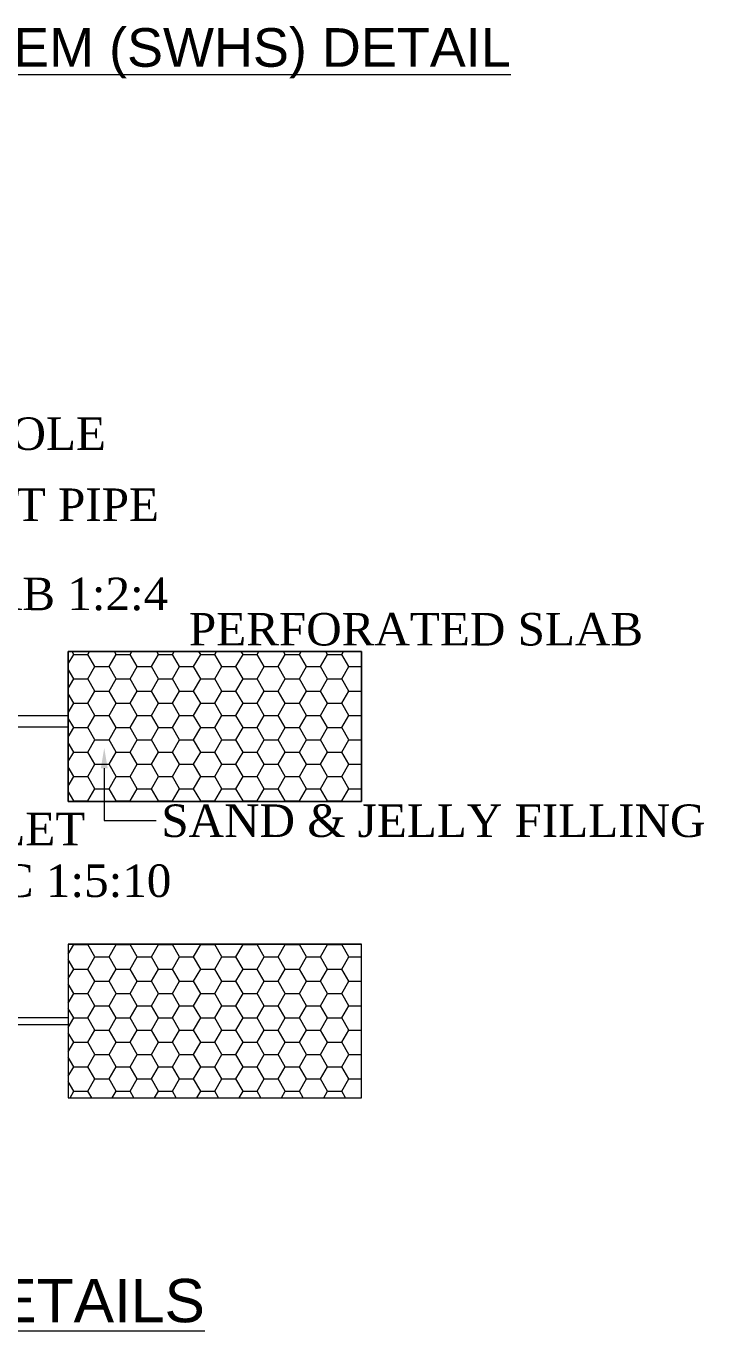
# Model space of a CAD drawing. Header units: metres. Extents: x -1561199 to -1560810, y 43748 to 43956.
# Drawn here: x -1561046.86 to -1561041.26, y 43868.8 to 43879.59 of the extents above; entities that cross this region are included whole.
import ezdxf

# ---------------------------------------------------------------- set-up
doc = ezdxf.new("R2010")
doc.units = ezdxf.units.M
doc.header["$LTSCALE"] = 750
doc.header["$MEASUREMENT"] = 0
doc.layers.get('0').update_dxf_attribs({"lineweight": 5, "plot": 0})
doc.styles.get("Standard").update_dxf_attribs({"font": 'arial.ttf'})
doc.styles.add('TIMES', font='BOOKOS.TTF')

msp = doc.modelspace()

# ---------------------------------------------------------------- linework, layer by layer
at = {"color": 0}
for p, q in [((-1561046.51493, 43874.41545), (-1561044.08975, 43874.41545)), ((-1561046.51493, 43873.17488), (-1561046.51493, 43874.41545)), ((-1561044.08975, 43874.41545), (-1561046.51493, 43874.41545)), ((-1561046.51493, 43874.41545), (-1561046.51493, 43873.17488)), ((-1561046.46928, 43874.3905), (-1561046.48368, 43874.41545)), ((-1561046.35268, 43874.3905), (-1561046.33828, 43874.41545)), ((-1561046.11949, 43874.3905), (-1561046.13389, 43874.41545)), ((-1561046.00289, 43874.3905), (-1561045.98849, 43874.41545)), ((-1561045.7697, 43874.3905), (-1561045.78411, 43874.41545)), ((-1561045.65311, 43874.3905), (-1561045.63871, 43874.41545)), ((-1561045.41992, 43874.3905), (-1561045.43432, 43874.41545)), ((-1561045.30332, 43874.3905), (-1561045.28892, 43874.41545)), ((-1561045.07013, 43874.3905), (-1561045.08453, 43874.41545)), ((-1561044.95354, 43874.3905), (-1561044.93913, 43874.41545)), ((-1561044.72035, 43874.3905), (-1561044.73475, 43874.41545)), ((-1561044.60375, 43874.3905), (-1561044.58935, 43874.41545)), ((-1561044.37056, 43874.3905), (-1561044.38496, 43874.41545)), ((-1561044.25396, 43874.3905), (-1561044.23956, 43874.41545)), ((-1561044.08975, 43874.41545), (-1561044.08975, 43873.38941)), ((-1561044.08975, 43873.17488), (-1561044.08975, 43874.41545)), ((-1561046.51493, 43874.31143), (-1561046.46928, 43874.3905)), ((-1561046.46928, 43874.3905), (-1561046.35268, 43874.3905)), ((-1561046.29438, 43874.28953), (-1561046.35268, 43874.3905)), ((-1561046.17779, 43874.28953), (-1561046.11949, 43874.3905)), ((-1561046.11949, 43874.3905), (-1561046.00289, 43874.3905)), ((-1561045.9446, 43874.28953), (-1561046.00289, 43874.3905)), ((-1561045.828, 43874.28953), (-1561045.7697, 43874.3905)), ((-1561045.7697, 43874.3905), (-1561045.65311, 43874.3905)), ((-1561045.59481, 43874.28953), (-1561045.65311, 43874.3905)), ((-1561045.47822, 43874.28953), (-1561045.41992, 43874.3905)), ((-1561045.41992, 43874.3905), (-1561045.30332, 43874.3905)), ((-1561045.24502, 43874.28953), (-1561045.30332, 43874.3905)), ((-1561045.12843, 43874.28953), (-1561045.07013, 43874.3905)), ((-1561045.07013, 43874.3905), (-1561044.95354, 43874.3905)), ((-1561044.89524, 43874.28953), (-1561044.95354, 43874.3905)), ((-1561044.77864, 43874.28953), (-1561044.72035, 43874.3905)), ((-1561044.72035, 43874.3905), (-1561044.60375, 43874.3905)), ((-1561044.54545, 43874.28953), (-1561044.60375, 43874.3905)), ((-1561044.42886, 43874.28953), (-1561044.37056, 43874.3905)), ((-1561044.37056, 43874.3905), (-1561044.25396, 43874.3905)), ((-1561044.19567, 43874.28953), (-1561044.25396, 43874.3905)), ((-1561046.46928, 43874.18856), (-1561046.51493, 43874.26763)), ((-1561046.51493, 43874.10948), (-1561046.46928, 43874.18856)), ((-1561046.46928, 43874.18856), (-1561046.35268, 43874.18856)), ((-1561046.35268, 43874.18856), (-1561046.29438, 43874.28953)), ((-1561046.29438, 43874.08758), (-1561046.35268, 43874.18856)), ((-1561046.29438, 43874.28953), (-1561046.17779, 43874.28953)), ((-1561046.11949, 43874.18856), (-1561046.17779, 43874.28953)), ((-1561046.17779, 43874.08758), (-1561046.11949, 43874.18856)), ((-1561046.11949, 43874.18856), (-1561046.00289, 43874.18856)), ((-1561046.00289, 43874.18856), (-1561045.9446, 43874.28953)), ((-1561045.9446, 43874.08758), (-1561046.00289, 43874.18856)), ((-1561045.9446, 43874.28953), (-1561045.828, 43874.28953)), ((-1561045.7697, 43874.18856), (-1561045.828, 43874.28953)), ((-1561045.828, 43874.08758), (-1561045.7697, 43874.18856)), ((-1561045.7697, 43874.18856), (-1561045.65311, 43874.18856)), ((-1561045.65311, 43874.18856), (-1561045.59481, 43874.28953)), ((-1561045.59481, 43874.08758), (-1561045.65311, 43874.18856)), ((-1561045.59481, 43874.28953), (-1561045.47822, 43874.28953)), ((-1561045.41992, 43874.18856), (-1561045.47822, 43874.28953)), ((-1561045.47822, 43874.08758), (-1561045.41992, 43874.18856)), ((-1561045.41992, 43874.18856), (-1561045.30332, 43874.18856)), ((-1561045.30332, 43874.18856), (-1561045.24502, 43874.28953)), ((-1561045.24502, 43874.08758), (-1561045.30332, 43874.18856)), ((-1561045.24502, 43874.28953), (-1561045.12843, 43874.28953)), ((-1561045.07013, 43874.18856), (-1561045.12843, 43874.28953)), ((-1561045.12843, 43874.08758), (-1561045.07013, 43874.18856)), ((-1561045.07013, 43874.18856), (-1561044.95354, 43874.18856)), ((-1561044.95354, 43874.18856), (-1561044.89524, 43874.28953)), ((-1561044.89524, 43874.08758), (-1561044.95354, 43874.18856)), ((-1561044.89524, 43874.28953), (-1561044.77864, 43874.28953)), ((-1561044.72035, 43874.18856), (-1561044.77864, 43874.28953)), ((-1561044.77864, 43874.08758), (-1561044.72035, 43874.18856)), ((-1561044.72035, 43874.18856), (-1561044.60375, 43874.18856)), ((-1561044.60375, 43874.18856), (-1561044.54545, 43874.28953)), ((-1561044.54545, 43874.08758), (-1561044.60375, 43874.18856)), ((-1561044.54545, 43874.28953), (-1561044.42886, 43874.28953)), ((-1561044.37056, 43874.18856), (-1561044.42886, 43874.28953)), ((-1561044.42886, 43874.08758), (-1561044.37056, 43874.18856)), ((-1561044.37056, 43874.18856), (-1561044.25396, 43874.18856)), ((-1561044.25396, 43874.18856), (-1561044.19567, 43874.28953)), ((-1561044.19567, 43874.08758), (-1561044.25396, 43874.18856)), ((-1561044.19567, 43874.28953), (-1561044.08975, 43874.28953)), ((-1561046.35268, 43873.98661), (-1561046.29438, 43874.08758)), ((-1561046.29438, 43874.08758), (-1561046.17779, 43874.08758)), ((-1561046.11949, 43873.98661), (-1561046.17779, 43874.08758)), ((-1561046.00289, 43873.98661), (-1561045.9446, 43874.08758)), ((-1561045.9446, 43874.08758), (-1561045.828, 43874.08758)), ((-1561045.7697, 43873.98661), (-1561045.828, 43874.08758)), ((-1561045.65311, 43873.98661), (-1561045.59481, 43874.08758)), ((-1561045.59481, 43874.08758), (-1561045.47822, 43874.08758)), ((-1561045.41992, 43873.98661), (-1561045.47822, 43874.08758)), ((-1561045.30332, 43873.98661), (-1561045.24502, 43874.08758)), ((-1561045.24502, 43874.08758), (-1561045.12843, 43874.08758)), ((-1561045.07013, 43873.98661), (-1561045.12843, 43874.08758)), ((-1561044.95354, 43873.98661), (-1561044.89524, 43874.08758)), ((-1561044.89524, 43874.08758), (-1561044.77864, 43874.08758)), ((-1561044.72035, 43873.98661), (-1561044.77864, 43874.08758)), ((-1561044.60375, 43873.98661), (-1561044.54545, 43874.08758)), ((-1561044.54545, 43874.08758), (-1561044.42886, 43874.08758)), ((-1561044.37056, 43873.98661), (-1561044.42886, 43874.08758)), ((-1561044.25396, 43873.98661), (-1561044.19567, 43874.08758)), ((-1561044.19567, 43874.08758), (-1561044.08975, 43874.08758)), ((-1561046.46928, 43873.98661), (-1561046.51493, 43874.06568)), ((-1561046.51493, 43873.90753), (-1561046.46928, 43873.98661)), ((-1561046.46928, 43873.98661), (-1561046.35268, 43873.98661)), ((-1561046.29438, 43873.88563), (-1561046.35268, 43873.98661)), ((-1561046.17779, 43873.88563), (-1561046.11949, 43873.98661)), ((-1561046.11949, 43873.98661), (-1561046.00289, 43873.98661)), ((-1561045.9446, 43873.88563), (-1561046.00289, 43873.98661)), ((-1561045.828, 43873.88563), (-1561045.7697, 43873.98661)), ((-1561045.7697, 43873.98661), (-1561045.65311, 43873.98661)), ((-1561045.59481, 43873.88563), (-1561045.65311, 43873.98661)), ((-1561045.47822, 43873.88563), (-1561045.41992, 43873.98661)), ((-1561045.41992, 43873.98661), (-1561045.30332, 43873.98661)), ((-1561045.24502, 43873.88563), (-1561045.30332, 43873.98661)), ((-1561045.12843, 43873.88563), (-1561045.07013, 43873.98661)), ((-1561045.07013, 43873.98661), (-1561044.95354, 43873.98661)), ((-1561044.89524, 43873.88563), (-1561044.95354, 43873.98661)), ((-1561044.77864, 43873.88563), (-1561044.72035, 43873.98661)), ((-1561044.72035, 43873.98661), (-1561044.60375, 43873.98661)), ((-1561044.54545, 43873.88563), (-1561044.60375, 43873.98661)), ((-1561044.42886, 43873.88563), (-1561044.37056, 43873.98661)), ((-1561044.37056, 43873.98661), (-1561044.25396, 43873.98661)), ((-1561044.19567, 43873.88563), (-1561044.25396, 43873.98661)), ((-1561048.33887, 43873.88467), (-1561046.51493, 43873.88467)), ((-1561046.46928, 43873.78466), (-1561046.51493, 43873.86374)), ((-1561046.35268, 43873.78466), (-1561046.29438, 43873.88563)), ((-1561046.29438, 43873.88563), (-1561046.17779, 43873.88563)), ((-1561046.11949, 43873.78466), (-1561046.17779, 43873.88563)), ((-1561046.00289, 43873.78466), (-1561045.9446, 43873.88563)), ((-1561045.9446, 43873.88563), (-1561045.828, 43873.88563)), ((-1561045.7697, 43873.78466), (-1561045.828, 43873.88563)), ((-1561045.65311, 43873.78466), (-1561045.59481, 43873.88563)), ((-1561045.59481, 43873.88563), (-1561045.47822, 43873.88563)), ((-1561045.41992, 43873.78466), (-1561045.47822, 43873.88563)), ((-1561045.30332, 43873.78466), (-1561045.24502, 43873.88563)), ((-1561045.24502, 43873.88563), (-1561045.12843, 43873.88563)), ((-1561045.07013, 43873.78466), (-1561045.12843, 43873.88563)), ((-1561044.95354, 43873.78466), (-1561044.89524, 43873.88563)), ((-1561044.89524, 43873.88563), (-1561044.77864, 43873.88563)), ((-1561044.72035, 43873.78466), (-1561044.77864, 43873.88563)), ((-1561044.60375, 43873.78466), (-1561044.54545, 43873.88563)), ((-1561044.54545, 43873.88563), (-1561044.42886, 43873.88563)), ((-1561044.37056, 43873.78466), (-1561044.42886, 43873.88563)), ((-1561044.25396, 43873.78466), (-1561044.19567, 43873.88563)), ((-1561044.19567, 43873.88563), (-1561044.08975, 43873.88563)), ((-1561048.33887, 43873.79139), (-1561046.51493, 43873.79139)), ((-1561046.51493, 43873.70558), (-1561046.46928, 43873.78466)), ((-1561046.46928, 43873.78466), (-1561046.35268, 43873.78466)), ((-1561046.29438, 43873.68368), (-1561046.35268, 43873.78466)), ((-1561046.17779, 43873.68368), (-1561046.11949, 43873.78466)), ((-1561046.11949, 43873.78466), (-1561046.00289, 43873.78466)), ((-1561045.9446, 43873.68368), (-1561046.00289, 43873.78466)), ((-1561045.828, 43873.68368), (-1561045.7697, 43873.78466)), ((-1561045.7697, 43873.78466), (-1561045.65311, 43873.78466)), ((-1561045.59481, 43873.68368), (-1561045.65311, 43873.78466)), ((-1561045.47822, 43873.68368), (-1561045.41992, 43873.78466)), ((-1561045.41992, 43873.78466), (-1561045.30332, 43873.78466)), ((-1561045.24502, 43873.68368), (-1561045.30332, 43873.78466)), ((-1561045.12843, 43873.68368), (-1561045.07013, 43873.78466)), ((-1561045.07013, 43873.78466), (-1561044.95354, 43873.78466)), ((-1561044.89524, 43873.68368), (-1561044.95354, 43873.78466)), ((-1561044.77864, 43873.68368), (-1561044.72035, 43873.78466)), ((-1561044.72035, 43873.78466), (-1561044.60375, 43873.78466)), ((-1561044.54545, 43873.68368), (-1561044.60375, 43873.78466)), ((-1561044.42886, 43873.68368), (-1561044.37056, 43873.78466)), ((-1561044.37056, 43873.78466), (-1561044.25396, 43873.78466)), ((-1561044.19567, 43873.68368), (-1561044.25396, 43873.78466)), ((-1561046.46928, 43873.58271), (-1561046.51493, 43873.66179)), ((-1561046.35268, 43873.58271), (-1561046.29438, 43873.68368)), ((-1561046.29438, 43873.68368), (-1561046.17779, 43873.68368)), ((-1561046.11949, 43873.58271), (-1561046.17779, 43873.68368)), ((-1561046.00289, 43873.58271), (-1561045.9446, 43873.68368)), ((-1561045.9446, 43873.68368), (-1561045.828, 43873.68368)), ((-1561045.7697, 43873.58271), (-1561045.828, 43873.68368)), ((-1561045.65311, 43873.58271), (-1561045.59481, 43873.68368)), ((-1561045.59481, 43873.68368), (-1561045.47822, 43873.68368)), ((-1561045.41992, 43873.58271), (-1561045.47822, 43873.68368)), ((-1561045.30332, 43873.58271), (-1561045.24502, 43873.68368)), ((-1561045.24502, 43873.68368), (-1561045.12843, 43873.68368)), ((-1561045.07013, 43873.58271), (-1561045.12843, 43873.68368)), ((-1561044.95354, 43873.58271), (-1561044.89524, 43873.68368)), ((-1561044.89524, 43873.68368), (-1561044.77864, 43873.68368)), ((-1561044.72035, 43873.58271), (-1561044.77864, 43873.68368)), ((-1561044.60375, 43873.58271), (-1561044.54545, 43873.68368)), ((-1561044.54545, 43873.68368), (-1561044.42886, 43873.68368)), ((-1561044.37056, 43873.58271), (-1561044.42886, 43873.68368)), ((-1561044.25396, 43873.58271), (-1561044.19567, 43873.68368)), ((-1561044.19567, 43873.68368), (-1561044.08975, 43873.68368)), ((-1561046.51493, 43873.50363), (-1561046.46928, 43873.58271)), ((-1561046.46928, 43873.58271), (-1561046.35268, 43873.58271)), ((-1561046.29438, 43873.48173), (-1561046.35268, 43873.58271)), ((-1561046.17779, 43873.48173), (-1561046.11949, 43873.58271)), ((-1561046.11949, 43873.58271), (-1561046.00289, 43873.58271)), ((-1561045.9446, 43873.48173), (-1561046.00289, 43873.58271)), ((-1561045.828, 43873.48173), (-1561045.7697, 43873.58271)), ((-1561045.7697, 43873.58271), (-1561045.65311, 43873.58271)), ((-1561045.59481, 43873.48173), (-1561045.65311, 43873.58271)), ((-1561045.47822, 43873.48173), (-1561045.41992, 43873.58271)), ((-1561045.41992, 43873.58271), (-1561045.30332, 43873.58271)), ((-1561045.24502, 43873.48173), (-1561045.30332, 43873.58271)), ((-1561045.12843, 43873.48173), (-1561045.07013, 43873.58271)), ((-1561045.07013, 43873.58271), (-1561044.95354, 43873.58271)), ((-1561044.89524, 43873.48173), (-1561044.95354, 43873.58271)), ((-1561044.77864, 43873.48173), (-1561044.72035, 43873.58271)), ((-1561044.72035, 43873.58271), (-1561044.60375, 43873.58271)), ((-1561044.54545, 43873.48173), (-1561044.60375, 43873.58271)), ((-1561044.42886, 43873.48173), (-1561044.37056, 43873.58271)), ((-1561044.37056, 43873.58271), (-1561044.25396, 43873.58271)), ((-1561044.19567, 43873.48173), (-1561044.25396, 43873.58271)), ((-1561046.46928, 43873.38076), (-1561046.51493, 43873.45984)), ((-1561046.35268, 43873.38076), (-1561046.29438, 43873.48173)), ((-1561046.29438, 43873.48173), (-1561046.17779, 43873.48173)), ((-1561046.11949, 43873.38076), (-1561046.17779, 43873.48173)), ((-1561046.00289, 43873.38076), (-1561045.9446, 43873.48173)), ((-1561045.9446, 43873.48173), (-1561045.828, 43873.48173)), ((-1561045.7697, 43873.38076), (-1561045.828, 43873.48173)), ((-1561045.65311, 43873.38076), (-1561045.59481, 43873.48173)), ((-1561045.59481, 43873.48173), (-1561045.47822, 43873.48173)), ((-1561045.41992, 43873.38076), (-1561045.47822, 43873.48173)), ((-1561045.30332, 43873.38076), (-1561045.24502, 43873.48173)), ((-1561045.24502, 43873.48173), (-1561045.12843, 43873.48173)), ((-1561045.07013, 43873.38076), (-1561045.12843, 43873.48173)), ((-1561044.95354, 43873.38076), (-1561044.89524, 43873.48173)), ((-1561044.89524, 43873.48173), (-1561044.77864, 43873.48173)), ((-1561044.72035, 43873.38076), (-1561044.77864, 43873.48173)), ((-1561044.60375, 43873.38076), (-1561044.54545, 43873.48173)), ((-1561044.54545, 43873.48173), (-1561044.42886, 43873.48173)), ((-1561044.37056, 43873.38076), (-1561044.42886, 43873.48173)), ((-1561044.25396, 43873.38076), (-1561044.19567, 43873.48173)), ((-1561044.19567, 43873.48173), (-1561044.08975, 43873.48173)), ((-1561046.51493, 43873.30168), (-1561046.46928, 43873.38076)), ((-1561046.46928, 43873.38076), (-1561046.35268, 43873.38076)), ((-1561046.29438, 43873.27978), (-1561046.35268, 43873.38076)), ((-1561046.17779, 43873.27979), (-1561046.11949, 43873.38076)), ((-1561046.11949, 43873.38076), (-1561046.00289, 43873.38076)), ((-1561045.9446, 43873.27978), (-1561046.00289, 43873.38076)), ((-1561045.828, 43873.27979), (-1561045.7697, 43873.38076)), ((-1561045.7697, 43873.38076), (-1561045.65311, 43873.38076)), ((-1561045.59481, 43873.27978), (-1561045.65311, 43873.38076)), ((-1561045.47822, 43873.27979), (-1561045.41992, 43873.38076)), ((-1561045.41992, 43873.38076), (-1561045.30332, 43873.38076)), ((-1561045.24502, 43873.27978), (-1561045.30332, 43873.38076)), ((-1561045.12843, 43873.27979), (-1561045.07013, 43873.38076)), ((-1561045.07013, 43873.38076), (-1561044.95354, 43873.38076)), ((-1561044.89524, 43873.27978), (-1561044.95354, 43873.38076)), ((-1561044.77864, 43873.27979), (-1561044.72035, 43873.38076)), ((-1561044.72035, 43873.38076), (-1561044.60375, 43873.38076)), ((-1561044.54545, 43873.27978), (-1561044.60375, 43873.38076)), ((-1561044.42886, 43873.27979), (-1561044.37056, 43873.38076)), ((-1561044.37056, 43873.38076), (-1561044.25396, 43873.38076)), ((-1561044.19567, 43873.27978), (-1561044.25396, 43873.38076)), ((-1561044.08975, 43873.38941), (-1561044.08975, 43873.17488)), ((-1561046.46928, 43873.17881), (-1561046.51493, 43873.25789)), ((-1561046.35268, 43873.17881), (-1561046.29438, 43873.27979)), ((-1561046.29438, 43873.27978), (-1561046.17779, 43873.27978)), ((-1561046.11949, 43873.17881), (-1561046.17779, 43873.27978)), ((-1561046.00289, 43873.17881), (-1561045.9446, 43873.27979)), ((-1561045.9446, 43873.27978), (-1561045.828, 43873.27978)), ((-1561045.7697, 43873.17881), (-1561045.828, 43873.27978)), ((-1561045.65311, 43873.17881), (-1561045.59481, 43873.27979)), ((-1561045.59481, 43873.27978), (-1561045.47822, 43873.27978)), ((-1561045.41992, 43873.17881), (-1561045.47822, 43873.27978)), ((-1561045.30332, 43873.17881), (-1561045.24502, 43873.27979)), ((-1561045.24502, 43873.27978), (-1561045.12843, 43873.27978)), ((-1561045.07013, 43873.17881), (-1561045.12843, 43873.27978)), ((-1561044.95354, 43873.17881), (-1561044.89524, 43873.27979)), ((-1561044.89524, 43873.27978), (-1561044.77864, 43873.27978)), ((-1561044.72035, 43873.17881), (-1561044.77864, 43873.27978)), ((-1561044.60375, 43873.17881), (-1561044.54545, 43873.27979)), ((-1561044.54545, 43873.27978), (-1561044.42886, 43873.27978)), ((-1561044.37056, 43873.17881), (-1561044.42886, 43873.27978)), ((-1561044.25396, 43873.17881), (-1561044.19567, 43873.27979)), ((-1561044.19567, 43873.27978), (-1561044.08975, 43873.27978)), ((-1561044.08975, 43873.17488), (-1561046.51493, 43873.17488)), ((-1561046.51493, 43873.17488), (-1561044.08975, 43873.17488)), ((-1561046.47155, 43873.17488), (-1561046.46928, 43873.17881)), ((-1561046.46928, 43873.17881), (-1561046.35268, 43873.17881)), ((-1561046.35041, 43873.17488), (-1561046.35268, 43873.17881)), ((-1561046.12176, 43873.17488), (-1561046.11949, 43873.17881)), ((-1561046.11949, 43873.17881), (-1561046.00289, 43873.17881)), ((-1561046.00062, 43873.17488), (-1561046.00289, 43873.17881)), ((-1561045.77197, 43873.17488), (-1561045.7697, 43873.17881)), ((-1561045.7697, 43873.17881), (-1561045.65311, 43873.17881)), ((-1561045.65084, 43873.17488), (-1561045.65311, 43873.17881)), ((-1561045.42219, 43873.17488), (-1561045.41992, 43873.17881)), ((-1561045.41992, 43873.17881), (-1561045.30332, 43873.17881)), ((-1561045.30105, 43873.17488), (-1561045.30332, 43873.17881)), ((-1561045.0724, 43873.17488), (-1561045.07013, 43873.17881)), ((-1561045.07013, 43873.17881), (-1561044.95354, 43873.17881)), ((-1561044.95127, 43873.17488), (-1561044.95354, 43873.17881)), ((-1561044.72262, 43873.17488), (-1561044.72035, 43873.17881)), ((-1561044.72035, 43873.17881), (-1561044.60375, 43873.17881)), ((-1561044.60148, 43873.17488), (-1561044.60375, 43873.17881)), ((-1561044.37283, 43873.17488), (-1561044.37056, 43873.17881)), ((-1561044.37056, 43873.17881), (-1561044.25396, 43873.17881)), ((-1561044.25169, 43873.17488), (-1561044.25396, 43873.17881)), ((-1561046.51493, 43871.99249), (-1561044.08975, 43871.99249)), ((-1561046.51493, 43871.99249), (-1561046.51493, 43871.38619)), ((-1561044.08975, 43871.99249), (-1561046.51493, 43871.99249)), ((-1561046.51493, 43871.99249), (-1561046.51493, 43870.72393)), ((-1561046.51493, 43871.91067), (-1561046.46928, 43871.98975)), ((-1561046.46928, 43871.98975), (-1561046.47086, 43871.99249)), ((-1561046.46928, 43871.98975), (-1561046.35268, 43871.98975)), ((-1561046.35268, 43871.98975), (-1561046.3511, 43871.99249)), ((-1561046.29438, 43871.88877), (-1561046.35268, 43871.98975)), ((-1561046.17779, 43871.88877), (-1561046.11949, 43871.98975)), ((-1561046.11949, 43871.98975), (-1561046.12107, 43871.99249)), ((-1561046.11949, 43871.98975), (-1561046.00289, 43871.98975)), ((-1561046.00289, 43871.98975), (-1561046.00131, 43871.99249)), ((-1561045.9446, 43871.88877), (-1561046.00289, 43871.98975)), ((-1561045.828, 43871.88877), (-1561045.7697, 43871.98975)), ((-1561045.7697, 43871.98975), (-1561045.77129, 43871.99249)), ((-1561045.7697, 43871.98975), (-1561045.65311, 43871.98975)), ((-1561045.65311, 43871.98975), (-1561045.65152, 43871.99249)), ((-1561045.59481, 43871.88877), (-1561045.65311, 43871.98975)), ((-1561045.47822, 43871.88877), (-1561045.41992, 43871.98975)), ((-1561045.41992, 43871.98975), (-1561045.4215, 43871.99249)), ((-1561045.41992, 43871.98975), (-1561045.30332, 43871.98975)), ((-1561045.30332, 43871.98975), (-1561045.30174, 43871.99249)), ((-1561045.24502, 43871.88877), (-1561045.30332, 43871.98975)), ((-1561045.12843, 43871.88877), (-1561045.07013, 43871.98975)), ((-1561045.07013, 43871.98975), (-1561045.07172, 43871.99249)), ((-1561045.07013, 43871.98975), (-1561044.95354, 43871.98975)), ((-1561044.95354, 43871.98975), (-1561044.95195, 43871.99249)), ((-1561044.89524, 43871.88877), (-1561044.95354, 43871.98975)), ((-1561044.77864, 43871.88877), (-1561044.72035, 43871.98975)), ((-1561044.72035, 43871.98975), (-1561044.72193, 43871.99249)), ((-1561044.72035, 43871.98975), (-1561044.60375, 43871.98975)), ((-1561044.60375, 43871.98975), (-1561044.60217, 43871.99249)), ((-1561044.54545, 43871.88877), (-1561044.60375, 43871.98975)), ((-1561044.42886, 43871.88877), (-1561044.37056, 43871.98975)), ((-1561044.37056, 43871.98975), (-1561044.37214, 43871.99249)), ((-1561044.37056, 43871.98975), (-1561044.25396, 43871.98975)), ((-1561044.25396, 43871.98975), (-1561044.25238, 43871.99249)), ((-1561044.19567, 43871.88877), (-1561044.25396, 43871.98975)), ((-1561044.08975, 43870.72393), (-1561044.08975, 43871.99249)), ((-1561044.08975, 43870.72393), (-1561044.08975, 43871.99249)), ((-1561046.46928, 43871.7878), (-1561046.51493, 43871.86687)), ((-1561046.35268, 43871.7878), (-1561046.29438, 43871.88877)), ((-1561046.29438, 43871.88877), (-1561046.17779, 43871.88877)), ((-1561046.11949, 43871.7878), (-1561046.17779, 43871.88877)), ((-1561046.00289, 43871.7878), (-1561045.9446, 43871.88877)), ((-1561045.9446, 43871.88877), (-1561045.828, 43871.88877)), ((-1561045.7697, 43871.7878), (-1561045.828, 43871.88877)), ((-1561045.65311, 43871.7878), (-1561045.59481, 43871.88877)), ((-1561045.59481, 43871.88877), (-1561045.47822, 43871.88877)), ((-1561045.41992, 43871.7878), (-1561045.47822, 43871.88877)), ((-1561045.30332, 43871.7878), (-1561045.24502, 43871.88877)), ((-1561045.24502, 43871.88877), (-1561045.12843, 43871.88877)), ((-1561045.07013, 43871.7878), (-1561045.12843, 43871.88877)), ((-1561044.95354, 43871.7878), (-1561044.89524, 43871.88877)), ((-1561044.89524, 43871.88877), (-1561044.77864, 43871.88877)), ((-1561044.72035, 43871.7878), (-1561044.77864, 43871.88877)), ((-1561044.60375, 43871.7878), (-1561044.54545, 43871.88877)), ((-1561044.54545, 43871.88877), (-1561044.42886, 43871.88877)), ((-1561044.37056, 43871.7878), (-1561044.42886, 43871.88877)), ((-1561044.25396, 43871.7878), (-1561044.19567, 43871.88877)), ((-1561044.19567, 43871.88877), (-1561044.08975, 43871.88877)), ((-1561046.51493, 43871.70872), (-1561046.46928, 43871.7878)), ((-1561046.46928, 43871.7878), (-1561046.35268, 43871.7878)), ((-1561046.29438, 43871.68682), (-1561046.35268, 43871.7878)), ((-1561046.17779, 43871.68682), (-1561046.11949, 43871.7878)), ((-1561046.11949, 43871.7878), (-1561046.00289, 43871.7878)), ((-1561045.9446, 43871.68682), (-1561046.00289, 43871.7878)), ((-1561045.828, 43871.68682), (-1561045.7697, 43871.7878)), ((-1561045.7697, 43871.7878), (-1561045.65311, 43871.7878)), ((-1561045.59481, 43871.68682), (-1561045.65311, 43871.7878)), ((-1561045.47822, 43871.68682), (-1561045.41992, 43871.7878)), ((-1561045.41992, 43871.7878), (-1561045.30332, 43871.7878)), ((-1561045.24502, 43871.68682), (-1561045.30332, 43871.7878)), ((-1561045.12843, 43871.68682), (-1561045.07013, 43871.7878)), ((-1561045.07013, 43871.7878), (-1561044.95354, 43871.7878)), ((-1561044.89524, 43871.68682), (-1561044.95354, 43871.7878)), ((-1561044.77864, 43871.68682), (-1561044.72035, 43871.7878)), ((-1561044.72035, 43871.7878), (-1561044.60375, 43871.7878)), ((-1561044.54545, 43871.68682), (-1561044.60375, 43871.7878)), ((-1561044.42886, 43871.68682), (-1561044.37056, 43871.7878)), ((-1561044.37056, 43871.7878), (-1561044.25396, 43871.7878)), ((-1561044.19567, 43871.68682), (-1561044.25396, 43871.7878)), ((-1561046.46928, 43871.58585), (-1561046.51493, 43871.66493)), ((-1561046.35268, 43871.58585), (-1561046.29438, 43871.68682)), ((-1561046.29438, 43871.68682), (-1561046.17779, 43871.68682)), ((-1561046.11949, 43871.58585), (-1561046.17779, 43871.68682)), ((-1561046.00289, 43871.58585), (-1561045.9446, 43871.68682)), ((-1561045.9446, 43871.68682), (-1561045.828, 43871.68682)), ((-1561045.7697, 43871.58585), (-1561045.828, 43871.68682)), ((-1561045.65311, 43871.58585), (-1561045.59481, 43871.68682)), ((-1561045.59481, 43871.68682), (-1561045.47822, 43871.68682)), ((-1561045.41992, 43871.58585), (-1561045.47822, 43871.68682)), ((-1561045.30332, 43871.58585), (-1561045.24502, 43871.68682)), ((-1561045.24502, 43871.68682), (-1561045.12843, 43871.68682)), ((-1561045.07013, 43871.58585), (-1561045.12843, 43871.68682)), ((-1561044.95354, 43871.58585), (-1561044.89524, 43871.68682)), ((-1561044.89524, 43871.68682), (-1561044.77864, 43871.68682)), ((-1561044.72035, 43871.58585), (-1561044.77864, 43871.68682)), ((-1561044.60375, 43871.58585), (-1561044.54545, 43871.68682)), ((-1561044.54545, 43871.68682), (-1561044.42886, 43871.68682)), ((-1561044.37056, 43871.58585), (-1561044.42886, 43871.68682)), ((-1561044.25396, 43871.58585), (-1561044.19567, 43871.68682)), ((-1561044.19567, 43871.68682), (-1561044.08975, 43871.68682)), ((-1561046.51493, 43871.50677), (-1561046.46928, 43871.58585)), ((-1561046.46928, 43871.58585), (-1561046.35268, 43871.58585)), ((-1561046.29438, 43871.48487), (-1561046.35268, 43871.58585)), ((-1561046.35268, 43871.3839), (-1561046.29438, 43871.48487)), ((-1561046.29438, 43871.48487), (-1561046.17779, 43871.48487)), ((-1561046.17779, 43871.48487), (-1561046.11949, 43871.58585)), ((-1561046.11949, 43871.3839), (-1561046.17779, 43871.48487)), ((-1561046.11949, 43871.58585), (-1561046.00289, 43871.58585)), ((-1561045.9446, 43871.48487), (-1561046.00289, 43871.58585)), ((-1561046.00289, 43871.3839), (-1561045.9446, 43871.48487)), ((-1561045.9446, 43871.48487), (-1561045.828, 43871.48487)), ((-1561045.828, 43871.48487), (-1561045.7697, 43871.58585)), ((-1561045.7697, 43871.3839), (-1561045.828, 43871.48487)), ((-1561045.7697, 43871.58585), (-1561045.65311, 43871.58585)), ((-1561045.59481, 43871.48487), (-1561045.65311, 43871.58585)), ((-1561045.65311, 43871.3839), (-1561045.59481, 43871.48487)), ((-1561045.59481, 43871.48487), (-1561045.47822, 43871.48487)), ((-1561045.47822, 43871.48487), (-1561045.41992, 43871.58585)), ((-1561045.41992, 43871.3839), (-1561045.47822, 43871.48487)), ((-1561045.41992, 43871.58585), (-1561045.30332, 43871.58585)), ((-1561045.24502, 43871.48487), (-1561045.30332, 43871.58585)), ((-1561045.30332, 43871.3839), (-1561045.24502, 43871.48487)), ((-1561045.24502, 43871.48487), (-1561045.12843, 43871.48487)), ((-1561045.12843, 43871.48487), (-1561045.07013, 43871.58585)), ((-1561045.07013, 43871.3839), (-1561045.12843, 43871.48487)), ((-1561045.07013, 43871.58585), (-1561044.95354, 43871.58585)), ((-1561044.89524, 43871.48487), (-1561044.95354, 43871.58585)), ((-1561044.95354, 43871.3839), (-1561044.89524, 43871.48487)), ((-1561044.89524, 43871.48487), (-1561044.77864, 43871.48487)), ((-1561044.77864, 43871.48487), (-1561044.72035, 43871.58585)), ((-1561044.72035, 43871.3839), (-1561044.77864, 43871.48487)), ((-1561044.72035, 43871.58585), (-1561044.60375, 43871.58585)), ((-1561044.54545, 43871.48487), (-1561044.60375, 43871.58585)), ((-1561044.60375, 43871.3839), (-1561044.54545, 43871.48487)), ((-1561044.54545, 43871.48487), (-1561044.42886, 43871.48487)), ((-1561044.42886, 43871.48487), (-1561044.37056, 43871.58585)), ((-1561044.37056, 43871.3839), (-1561044.42886, 43871.48487)), ((-1561044.37056, 43871.58585), (-1561044.25396, 43871.58585)), ((-1561044.19567, 43871.48487), (-1561044.25396, 43871.58585)), ((-1561044.25396, 43871.3839), (-1561044.19567, 43871.48487)), ((-1561044.19567, 43871.48487), (-1561044.08975, 43871.48487)), ((-1561047.70459, 43871.38619), (-1561046.51493, 43871.38619)), ((-1561046.46928, 43871.3839), (-1561046.51493, 43871.46298)), ((-1561046.51493, 43871.38619), (-1561046.51493, 43870.72393)), ((-1561046.51493, 43871.30482), (-1561046.46928, 43871.3839)), ((-1561046.46928, 43871.3839), (-1561046.35268, 43871.3839)), ((-1561046.29438, 43871.28292), (-1561046.35268, 43871.3839)), ((-1561046.17779, 43871.28292), (-1561046.11949, 43871.3839)), ((-1561046.11949, 43871.3839), (-1561046.00289, 43871.3839)), ((-1561045.9446, 43871.28292), (-1561046.00289, 43871.3839)), ((-1561045.828, 43871.28292), (-1561045.7697, 43871.3839)), ((-1561045.7697, 43871.3839), (-1561045.65311, 43871.3839)), ((-1561045.59481, 43871.28292), (-1561045.65311, 43871.3839)), ((-1561045.47822, 43871.28292), (-1561045.41992, 43871.3839)), ((-1561045.41992, 43871.3839), (-1561045.30332, 43871.3839)), ((-1561045.24502, 43871.28292), (-1561045.30332, 43871.3839)), ((-1561045.12843, 43871.28292), (-1561045.07013, 43871.3839)), ((-1561045.07013, 43871.3839), (-1561044.95354, 43871.3839)), ((-1561044.89524, 43871.28292), (-1561044.95354, 43871.3839)), ((-1561044.77864, 43871.28292), (-1561044.72035, 43871.3839)), ((-1561044.72035, 43871.3839), (-1561044.60375, 43871.3839)), ((-1561044.54545, 43871.28292), (-1561044.60375, 43871.3839)), ((-1561044.42886, 43871.28292), (-1561044.37056, 43871.3839)), ((-1561044.37056, 43871.3839), (-1561044.25396, 43871.3839)), ((-1561044.19567, 43871.28292), (-1561044.25396, 43871.3839)), ((-1561047.70459, 43871.33023), (-1561046.51493, 43871.33023)), ((-1561046.35268, 43871.18195), (-1561046.29438, 43871.28292)), ((-1561046.29438, 43871.28292), (-1561046.17779, 43871.28292)), ((-1561046.11949, 43871.18195), (-1561046.17779, 43871.28292)), ((-1561046.00289, 43871.18195), (-1561045.9446, 43871.28292)), ((-1561045.9446, 43871.28292), (-1561045.828, 43871.28292)), ((-1561045.7697, 43871.18195), (-1561045.828, 43871.28292)), ((-1561045.65311, 43871.18195), (-1561045.59481, 43871.28292)), ((-1561045.59481, 43871.28292), (-1561045.47822, 43871.28292)), ((-1561045.41992, 43871.18195), (-1561045.47822, 43871.28292)), ((-1561045.30332, 43871.18195), (-1561045.24502, 43871.28292)), ((-1561045.24502, 43871.28292), (-1561045.12843, 43871.28292)), ((-1561045.07013, 43871.18195), (-1561045.12843, 43871.28292)), ((-1561044.95354, 43871.18195), (-1561044.89524, 43871.28292)), ((-1561044.89524, 43871.28292), (-1561044.77864, 43871.28292)), ((-1561044.72035, 43871.18195), (-1561044.77864, 43871.28292)), ((-1561044.60375, 43871.18195), (-1561044.54545, 43871.28292)), ((-1561044.54545, 43871.28292), (-1561044.42886, 43871.28292)), ((-1561044.37056, 43871.18195), (-1561044.42886, 43871.28292)), ((-1561044.25396, 43871.18195), (-1561044.19567, 43871.28292)), ((-1561044.19567, 43871.28292), (-1561044.08975, 43871.28292)), ((-1561046.46928, 43871.18195), (-1561046.51493, 43871.26103)), ((-1561046.51493, 43871.10287), (-1561046.46928, 43871.18195)), ((-1561046.46928, 43871.18195), (-1561046.35268, 43871.18195)), ((-1561046.29438, 43871.08097), (-1561046.35268, 43871.18195)), ((-1561046.17779, 43871.08098), (-1561046.11949, 43871.18195)), ((-1561046.11949, 43871.18195), (-1561046.00289, 43871.18195)), ((-1561045.9446, 43871.08097), (-1561046.00289, 43871.18195)), ((-1561045.828, 43871.08098), (-1561045.7697, 43871.18195)), ((-1561045.7697, 43871.18195), (-1561045.65311, 43871.18195)), ((-1561045.59481, 43871.08097), (-1561045.65311, 43871.18195)), ((-1561045.47822, 43871.08098), (-1561045.41992, 43871.18195)), ((-1561045.41992, 43871.18195), (-1561045.30332, 43871.18195)), ((-1561045.24502, 43871.08097), (-1561045.30332, 43871.18195)), ((-1561045.12843, 43871.08098), (-1561045.07013, 43871.18195)), ((-1561045.07013, 43871.18195), (-1561044.95354, 43871.18195)), ((-1561044.89524, 43871.08097), (-1561044.95354, 43871.18195)), ((-1561044.77864, 43871.08098), (-1561044.72035, 43871.18195)), ((-1561044.72035, 43871.18195), (-1561044.60375, 43871.18195)), ((-1561044.54545, 43871.08097), (-1561044.60375, 43871.18195)), ((-1561044.42886, 43871.08098), (-1561044.37056, 43871.18195)), ((-1561044.37056, 43871.18195), (-1561044.25396, 43871.18195)), ((-1561044.19567, 43871.08097), (-1561044.25396, 43871.18195)), ((-1561046.46928, 43870.98), (-1561046.51493, 43871.05908)), ((-1561046.35268, 43870.98), (-1561046.29438, 43871.08098)), ((-1561046.29438, 43871.08097), (-1561046.17779, 43871.08097)), ((-1561046.11949, 43870.98), (-1561046.17779, 43871.08097)), ((-1561046.00289, 43870.98), (-1561045.9446, 43871.08098)), ((-1561045.9446, 43871.08097), (-1561045.828, 43871.08097)), ((-1561045.7697, 43870.98), (-1561045.828, 43871.08097)), ((-1561045.65311, 43870.98), (-1561045.59481, 43871.08098)), ((-1561045.59481, 43871.08097), (-1561045.47822, 43871.08097)), ((-1561045.41992, 43870.98), (-1561045.47822, 43871.08097)), ((-1561045.30332, 43870.98), (-1561045.24502, 43871.08098)), ((-1561045.24502, 43871.08097), (-1561045.12843, 43871.08097)), ((-1561045.07013, 43870.98), (-1561045.12843, 43871.08097)), ((-1561044.95354, 43870.98), (-1561044.89524, 43871.08098)), ((-1561044.89524, 43871.08097), (-1561044.77864, 43871.08097)), ((-1561044.72035, 43870.98), (-1561044.77864, 43871.08097)), ((-1561044.60375, 43870.98), (-1561044.54545, 43871.08098)), ((-1561044.54545, 43871.08097), (-1561044.42886, 43871.08097)), ((-1561044.37056, 43870.98), (-1561044.42886, 43871.08097)), ((-1561044.25396, 43870.98), (-1561044.19567, 43871.08098)), ((-1561044.19567, 43871.08097), (-1561044.08975, 43871.08097)), ((-1561046.51493, 43870.90092), (-1561046.46928, 43870.98)), ((-1561046.46928, 43870.98), (-1561046.35268, 43870.98)), ((-1561046.29438, 43870.87903), (-1561046.35268, 43870.98)), ((-1561046.17779, 43870.87903), (-1561046.11949, 43870.98)), ((-1561046.11949, 43870.98), (-1561046.00289, 43870.98)), ((-1561045.9446, 43870.87903), (-1561046.00289, 43870.98)), ((-1561045.828, 43870.87903), (-1561045.7697, 43870.98)), ((-1561045.7697, 43870.98), (-1561045.65311, 43870.98)), ((-1561045.59481, 43870.87903), (-1561045.65311, 43870.98)), ((-1561045.47822, 43870.87903), (-1561045.41992, 43870.98)), ((-1561045.41992, 43870.98), (-1561045.30332, 43870.98)), ((-1561045.24502, 43870.87903), (-1561045.30332, 43870.98)), ((-1561045.12843, 43870.87903), (-1561045.07013, 43870.98)), ((-1561045.07013, 43870.98), (-1561044.95354, 43870.98)), ((-1561044.89524, 43870.87903), (-1561044.95354, 43870.98)), ((-1561044.77864, 43870.87903), (-1561044.72035, 43870.98)), ((-1561044.72035, 43870.98), (-1561044.60375, 43870.98)), ((-1561044.54545, 43870.87903), (-1561044.60375, 43870.98)), ((-1561044.42886, 43870.87903), (-1561044.37056, 43870.98)), ((-1561044.37056, 43870.98), (-1561044.25396, 43870.98)), ((-1561044.19567, 43870.87903), (-1561044.25396, 43870.98)), ((-1561046.46928, 43870.77805), (-1561046.51493, 43870.85713)), ((-1561046.35268, 43870.77805), (-1561046.29438, 43870.87903)), ((-1561046.29438, 43870.87903), (-1561046.17779, 43870.87903)), ((-1561046.11949, 43870.77805), (-1561046.17779, 43870.87903)), ((-1561046.00289, 43870.77805), (-1561045.9446, 43870.87903)), ((-1561045.9446, 43870.87903), (-1561045.828, 43870.87903)), ((-1561045.7697, 43870.77805), (-1561045.828, 43870.87903)), ((-1561045.65311, 43870.77805), (-1561045.59481, 43870.87903)), ((-1561045.59481, 43870.87903), (-1561045.47822, 43870.87903)), ((-1561045.41992, 43870.77805), (-1561045.47822, 43870.87903)), ((-1561045.30332, 43870.77805), (-1561045.24502, 43870.87903)), ((-1561045.24502, 43870.87903), (-1561045.12843, 43870.87903)), ((-1561045.07013, 43870.77805), (-1561045.12843, 43870.87903)), ((-1561044.95354, 43870.77805), (-1561044.89524, 43870.87903)), ((-1561044.89524, 43870.87903), (-1561044.77864, 43870.87903)), ((-1561044.72035, 43870.77805), (-1561044.77864, 43870.87903)), ((-1561044.60375, 43870.77805), (-1561044.54545, 43870.87903)), ((-1561044.54545, 43870.87903), (-1561044.42886, 43870.87903)), ((-1561044.37056, 43870.77805), (-1561044.42886, 43870.87903)), ((-1561044.25396, 43870.77805), (-1561044.19567, 43870.87903)), ((-1561044.19567, 43870.87903), (-1561044.08975, 43870.87903)), ((-1561046.50052, 43870.72393), (-1561046.46928, 43870.77805)), ((-1561046.46928, 43870.77805), (-1561046.35268, 43870.77805)), ((-1561046.32143, 43870.72393), (-1561046.35268, 43870.77805)), ((-1561046.15074, 43870.72393), (-1561046.11949, 43870.77805)), ((-1561046.11949, 43870.77805), (-1561046.00289, 43870.77805)), ((-1561045.97165, 43870.72393), (-1561046.00289, 43870.77805)), ((-1561045.80095, 43870.72393), (-1561045.7697, 43870.77805)), ((-1561045.7697, 43870.77805), (-1561045.65311, 43870.77805)), ((-1561045.62186, 43870.72393), (-1561045.65311, 43870.77805)), ((-1561045.45116, 43870.72393), (-1561045.41992, 43870.77805)), ((-1561045.41992, 43870.77805), (-1561045.30332, 43870.77805)), ((-1561045.27208, 43870.72393), (-1561045.30332, 43870.77805)), ((-1561045.10138, 43870.72393), (-1561045.07013, 43870.77805)), ((-1561045.07013, 43870.77805), (-1561044.95354, 43870.77805)), ((-1561044.92229, 43870.72393), (-1561044.95354, 43870.77805)), ((-1561044.75159, 43870.72393), (-1561044.72035, 43870.77805)), ((-1561044.72035, 43870.77805), (-1561044.60375, 43870.77805)), ((-1561044.5725, 43870.72393), (-1561044.60375, 43870.77805)), ((-1561044.40181, 43870.72393), (-1561044.37056, 43870.77805)), ((-1561044.37056, 43870.77805), (-1561044.25396, 43870.77805)), ((-1561044.22272, 43870.72393), (-1561044.25396, 43870.77805)), ((-1561046.51493, 43870.72393), (-1561044.08975, 43870.72393)), ((-1561046.51493, 43870.72393), (-1561044.08975, 43870.72393))]:
    msp.add_line(p, q, dxfattribs=at)
msp.add_lwpolyline([(-1561046.21772, 43873.44839), (-1561046.21772, 43873.01752), (-1561045.78779, 43873.01752)], dxfattribs=at)
msp.add_solid([(-1561046.24598, 43873.44839), (-1561046.21772, 43873.61798), (-1561046.18945, 43873.44839)], dxfattribs=at)

# ---------------------------------------------------------------- texts
at = {"color": 0, "style": 'TIMES'}
for s, p in [('VENT HOLE', (-1561048.46983, 43876.08177)), ('A.C VENT PIPE', (-1561048.55072, 43875.49381)), ('R.C.C SLAB 1:2:4', (-1561048.77915, 43874.75631)), ('PERFORATED SLAB', (-1561045.51752, 43874.46407)), ('SAND & JELLY FILLING', (-1561045.74558, 43872.88046)), ('OUTLET', (-1561047.95273, 43872.81168)), ('P.C.C 1:5:10', (-1561047.77214, 43872.38431))]:
    msp.add_text(s, height=0.2688, dxfattribs=at).set_placement(p)
at = {"color": 0}
msp.add_text('%%USEPTIC TANK DETAILS', height=0.3584, dxfattribs=at).set_placement((-1561050.89329, 43868.86679, 115.606))
at = {"color": 0, "ltscale": 0.006, "insert": (-1561047.71486, 43879.3621), "char_height": 0.3194447, "width": 10.7333415, "attachment_point": 5}
msp.add_mtext('{\\LSOLAR HOT WATER SYSTEM (SWHS) DETAIL}', dxfattribs=at)

doc.saveas('drawing.dxf')
